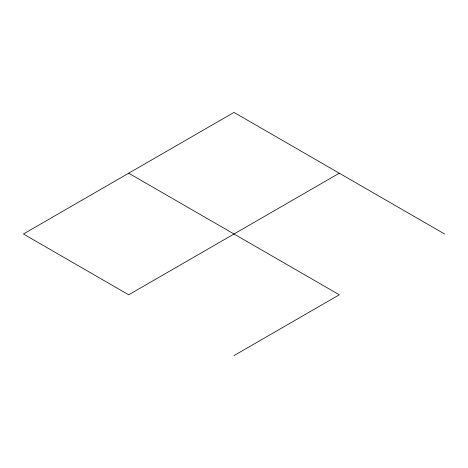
<?xml version="1.0" encoding="UTF-8"?>
<svg xmlns="http://www.w3.org/2000/svg" width="468" height="468" viewBox="0 0 468 468"><rect width="100%" height="100%" fill="white"/><g stroke="black" fill="none" stroke-linecap="round" stroke-linejoin="round"><path stroke-width="0.7" d="M339.3 173.207L128.7 294.793L23.4 234L234 112.414L444.6 234M234 355.586L339.3 294.793L128.7 173.207"/></g></svg>
